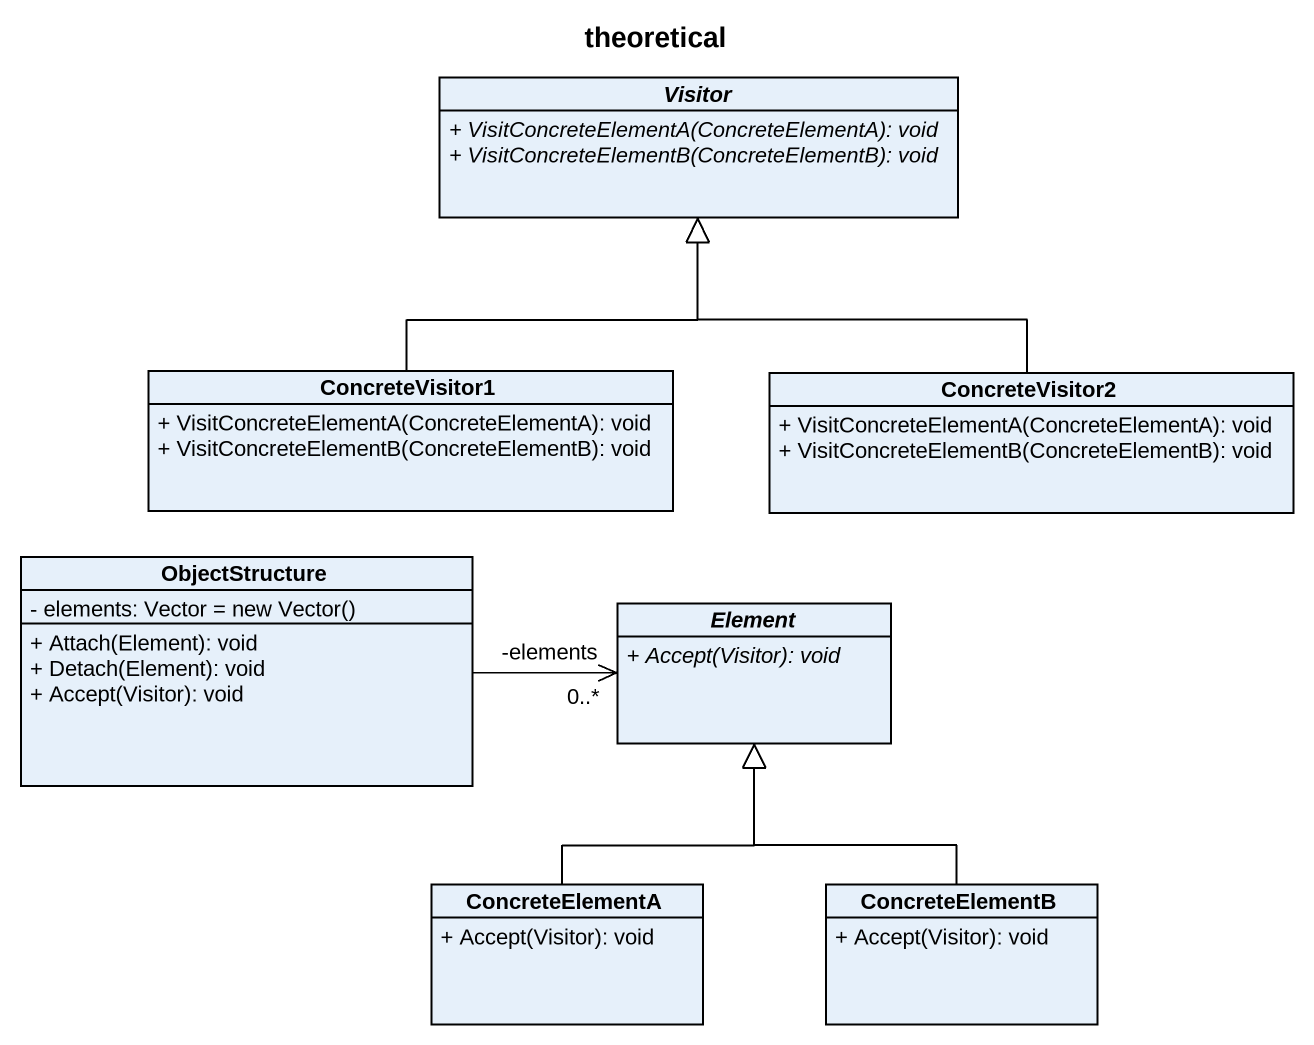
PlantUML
@startuml
title theoretical
hide circle
hide empty members
skinparam classAttributeIconSize 0
abstract class Visitor {
  {abstract} + VisitConcreteElementA(ConcreteElementA): void
  {abstract} + VisitConcreteElementB(ConcreteElementB): void
}
class ConcreteVisitor1 {
  + VisitConcreteElementA(ConcreteElementA): void
  + VisitConcreteElementB(ConcreteElementB): void
}
class ConcreteVisitor2 {
  + VisitConcreteElementA(ConcreteElementA): void
  + VisitConcreteElementB(ConcreteElementB): void
}
class ObjectStructure {
  {field} - elements: Vector = new Vector()
  + Attach(Element): void
  + Detach(Element): void
  + Accept(Visitor): void
}
abstract class Element {
  {abstract} + Accept(Visitor): void
}
class ConcreteElementA {
  + Accept(Visitor): void
}
class ConcreteElementB {
  + Accept(Visitor): void
}
ConcreteVisitor1 -up-|> Visitor
ConcreteVisitor2 -up-|> Visitor
ObjectStructure -right-> "-elements\n0..*" Element
ConcreteElementA -up-|> Element
ConcreteElementB -up-|> Element
@enduml
